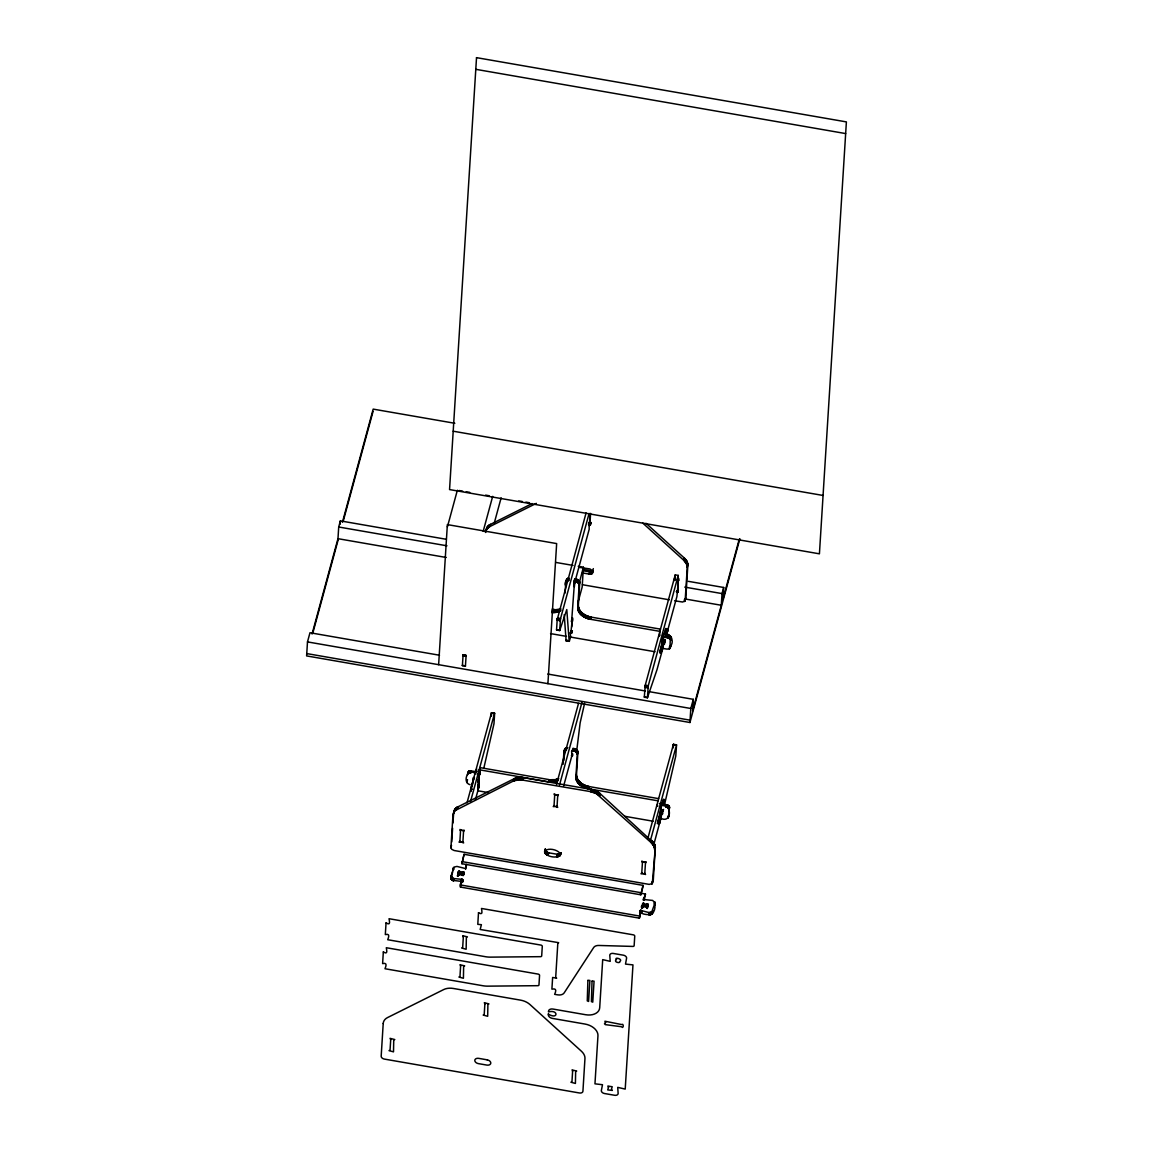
<?xml version="1.0" encoding="UTF-8"?>
<svg xmlns="http://www.w3.org/2000/svg" width="1153" height="1153" viewBox="0 0 1153 1153"><rect width="100%" height="100%" fill="white"/><g stroke="black" fill="none" stroke-linecap="round" stroke-linejoin="round"><path stroke-width="1.5" d="M478.538 784.645L478.942 782.959L477.918 785.38M571.038 631.556L570.749 633.415L571.946 632.593L570.98 631.729L572.45 617.878L571.585 620.04L571.47 621.741L572.565 617.922M589.687 523.851L589.298 525.566L590.495 524.759L589.529 523.894L590.019 513.647M674.75 580.535L675.24 574.886L678.252 575.405C676.379 579.483 679.16 582.092 677.387 579.411M659.804 817.664C671.94 825.548 672.977 802.185 660.525 805.99M661.937 647.525L661.793 648.245L667.183 649.139L669.965 648.404L670.297 638.834L662.37 636.499L662.053 645.81M668.106 816.108L669.201 814.623L669.187 806.264L666.895 804.808L659.357 803.482M544.562 851.952C546.536 846.907 559.191 849.545 560.531 854.546C558.182 859.778 540.714 856.189 545.427 848.723M659.516 635.908L659.891 631.354L590.624 619.32C584.787 618.311 577.812 614.275 577.754 607.645L579.166 584.528L577.437 582.135L574.151 581.054L574.742 578.864L578.028 579.93L579.757 582.337L578.359 605.44C578.417 612.084 585.393 616.106 591.215 617.129L660.482 629.149M658.046 800.831L588.779 788.811C582.942 787.787 575.967 783.766 575.909 777.122L577.322 754.019L575.592 751.612L572.306 750.545L572.897 748.34L576.183 749.421L577.912 751.814L576.514 774.931C576.558 781.561 583.548 785.582 589.37 786.605L658.637 798.64M650.537 840.105L676.552 744.867L675.773 756.037L664.315 805.572M462.396 665.685L463.102 654.745L466.129 655.279L465.423 666.203M654.717 849.948L653.91 846.201L651.503 842.958L596.346 793.61L590.379 791.578L519.787 779.615L513.445 780.985L454.887 810.718L452.97 814.912L450.924 847.599L451.659 849.271L454.138 850.51L649.168 884.394L652.31 883.558L655.322 847.426L654.155 843.333L599.646 793.192L591.46 789.474L522.77 777.554L514.411 778.606L456.905 807.359L453.792 811.409L452.927 823.026M655.322 847.426L653.275 880.445L652.007 882.002M674.606 600.742L682.648 602.039L685.156 600.54L687.246 567.535L686.597 564.12L684.046 560.545L642.812 523.116M477.918 774.542C482.185 773.562 476.333 775.868 479.562 772.942M479.043 783.276L479.1 778.073M676.234 591.676L678.094 592.253L677.402 590.754M586.084 512.898L557.187 619.68L556.539 630.057L559.681 630.547L566.786 609.562L569.178 641.385L570.649 637.09L570.202 632.795M675.24 574.886L645.204 685.386L644.311 697.277L647.453 697.666L657.008 669.662L663.292 646.689M663.912 805.399L664.56 799.591L663.58 799.418L662.197 804.491M439.524 655.235L309.984 632.738L307.491 641.904L306.612 655.913L689.941 722.499L739.866 538.71M312.074 634.006L337.973 538.682L338.708 527.007L340.366 520.882L446.355 539.301M340.164 524.226L340.366 520.882M438.63 664.676L447.364 524.601L556.654 543.582L547.906 683.657M451.745 841.949L452.596 828.185M451.169 875.646L453.172 878.5L462.137 879.35L462.137 881.483L452.408 880.315L451.068 878.817L451.169 875.646L454.051 867.085L456.948 866.422L465.596 868.584L466.216 864.346M451.212 879.162L451.27 876.9M451.428 879.494L451.443 877.231M451.702 879.797L451.688 877.548M451.861 879.941L451.99 877.837M452.207 880.2L452.163 877.981M452.408 880.315L452.538 878.211M453.158 868.31L453.028 870.414L453.763 869.319M452.61 880.416L452.74 878.327M453.086 870.241L453.388 867.805M452.812 880.517L452.956 878.413M453.36 869.751L453.605 867.503M453.043 880.604L453.172 878.5M453.273 880.676L453.403 878.572M453.504 880.733L453.633 878.629M453.734 880.777L453.864 878.672M457.453 876.179L458.735 871.365L464.082 872.36L462.829 874.219L463.405 875.473L461.618 874.781M457.539 875.992L457.914 873.671M458.274 871.697L457.885 875.703L459.254 871.308M458.13 875.631L458.519 871.466M458.39 875.603L458.735 871.365M458.663 875.617L458.995 871.308M460.206 871.927L460.076 874.334L459.384 871.322M459.514 873.484L459.528 871.351M459.831 873.671L459.759 871.437M460.033 873.931L460.047 871.654M476.088 773.951C467.541 766.86 461.949 782.642 470.064 784.703M640.16 893.114L645.478 894.036L643.46 899.484L652.684 900.435L654.976 903.015L651.661 912.153L648.894 912.556L640.751 910.394L639.367 918.148L460.479 887.075C458.231 883.587 464.342 881.108 462.137 879.35M460.796 882.002L461.085 879.638M461.935 863.727L464.068 854.287L642.942 885.36L642.812 887.464L640.823 894.8L461.935 863.727L464.068 854.287M461.041 881.67L461.373 879.436M461.359 881.497L461.604 879.364M461.604 882.91L462.007 879.335L460.479 887.075M457.626 873.988L458.534 874.997L462.094 874.68L462.31 872.389M462.122 874.579L462.555 872.172M462.238 874.406L462.771 872.057M462.382 881.569L462.396 879.422M462.526 874.205L463.03 872.014M462.67 881.786L462.713 879.609M462.901 875.588L463.29 871.999L464.01 874.55M462.785 881.973L462.857 879.768M463.549 874.19L463.549 872.043M463.866 874.378L463.794 872.144M463.953 874.464L464.082 872.36M465.581 869.29L466.461 865.067M471.029 791.131L470.755 788.566L474.229 777.18M470.784 791.03L470.755 788.566M473.782 779.803L472.903 778.044L474.517 777.958M478.927 783.276L477.846 790.771L488.468 792.615M478.798 775.22L477.947 787.095L478.336 785.366M478.452 788.58L479.086 784.616M491.409 716.229L491.61 712.741M589.111 513.416L560.488 618.757L559.681 630.547M565.071 593.074L565.792 582.207L569.063 580.276M565.993 585.638C562.534 584.167 569.957 573.589 568.53 580.305M571.629 621.453L572.666 621.02L571.715 620.055L574.742 578.864M574.151 581.054C572.926 583 576.024 586.992 573.661 586.459L589.197 529.256L589.01 522.554M563.111 764.309L563.932 751.684L566.685 749.796M571.744 626.886L572.263 618.556M563.817 760.36L564.538 749.493L567.809 747.562M578.229 566.325L583.404 567.218L582.164 587.064L578.071 602.14M572.306 750.545C569.668 751.915 575.246 756.699 571.355 755.662M590.12 520.983L590.595 513.373M678.252 575.405L648.231 685.92L647.453 697.666M639.367 918.148C641.255 915.496 638.647 911.634 640.751 910.394M639.684 913.075L639.901 910.798M640.823 894.8L642.942 885.36M639.843 912.816L640.146 910.567M640.362 910.466C639.598 914.415 646.948 914.79 650.681 914.588C654.4 913.09 655.999 906.95 654.27 903.563M640.491 913.983L640.621 910.409M641.025 912.556L641.025 910.423M641.255 912.643L641.27 910.495M641.457 912.787L641.5 910.611M641.717 908.478C639.901 902.323 646.761 908.622 644.426 903.851C641.717 902.05 643.331 905.48 642.466 905.725M641.717 913.335L641.673 910.755M641.803 908.002L642.178 905.681M641.875 907.915L642.596 903.621M642.149 907.714L642.884 903.419M642.524 907.613L642.999 903.375M642.653 907.613L643.388 903.303M643.576 898.288L643.446 900.392L643.806 898.216M643.518 903.303L642.927 907.627M643.648 905.451L643.778 903.361M643.806 900.291L644.08 898.173M643.893 905.552L643.907 903.39M644.21 898.187L644.21 900.306L645.478 894.036M644.095 905.681L644.138 903.52M664.114 642.754L661.145 652.512L659.689 652.641L665.8 628.544L667.688 629.062L667.573 631.368L666.088 636.24L676.941 596.418L677.359 590.826M644.325 906.042L644.311 903.664M660.539 652.785L660.683 650.681L659.819 650.537M660.683 652.8L664.243 640.65M660.928 652.742L661.231 650.508M661.145 652.512L661.274 650.422M662.86 640.189L663.379 633.343L662.514 636.571M641.933 905.898L642.524 906.964L646.343 906.69C648.087 899.398 649.11 910.077 645.882 906.791M646.343 906.69L646.804 904.183M646.588 906.344L647.035 904.067M647.294 904.01L646.963 908.333L647.568 907.541M647.208 908.405L647.554 904.01M647.337 908.449L647.683 904.024M664.56 640.131C662.759 641.385 666.578 645.709 662.975 643.922M647.813 906.2L647.943 904.096M665.8 628.544L664.748 634.02M648.764 914.66L648.894 912.556M649.009 914.689L649.139 912.585M649.24 914.718L649.384 912.614M649.485 914.733L649.629 912.628M667.299 628.803L667.573 631.368M649.73 914.718L649.874 912.628M667.501 631.066L667.428 628.832M649.975 914.704L650.105 912.614M650.22 914.675L650.35 912.585M650.451 914.646L650.58 912.542M650.681 914.588L650.811 912.484M650.912 914.516L651.041 912.412M651.128 914.444L651.258 912.34M651.33 914.358L651.661 912.153M651.719 914.142L651.849 912.052M651.892 914.026L652.021 911.922M662.341 811.971L659.574 823.487L657.469 823.516L661.274 807.878M652.065 913.897L652.339 911.663M652.339 913.608L652.598 911.36M652.569 913.306L652.915 910.697M657.599 821.412L659.098 821.671L659.112 823.79L662.471 809.882M654.515 903.88L654.529 901.617M659.357 823.732L659.703 821.383M654.76 904.399L654.731 901.949M660.41 811.871L661.534 802.834L661.418 804.203M654.774 905.465L654.933 902.468M669.374 646.847C675.6 643.028 670.787 631.397 662.975 634.309M660.799 813.096L661.231 806.25M662.845 809.622C660.265 811.078 665.065 814.695 661.375 813.658M663.58 799.418L662.528 804.895M677.762 589.803L678.497 578.129L677.416 591.085M673.323 747.836L673.453 744.276L676.436 744.881M684.349 599.646L685.804 598.018L687.865 564.999L687.044 561.583L684.32 558.038L646.055 523.318M689.941 722.499L690.806 708.49L693.299 699.323L648.937 691.613M693.299 699.323L692.578 710.997L721.302 605.267L722.023 593.593L723.68 587.482L688.384 581.343M723.68 587.482L722.96 599.156L739.26 539.143M570.749 633.156L571.499 630.922M662.096 647.496L661.707 649.211L662.009 648.202M660.237 817.073L660.092 818.068M465.999 656.216L463.016 655.408M478.682 775.061L479.288 772.899M467.887 772.582L470.208 770.766L476.693 771.746M667.717 629.163L665.728 635.764M576.558 752.001L580.146 722.801L584.614 703.272M479.619 771.948L479.403 771.991M476.578 771.544L476.636 770.766M462.584 830.477L464.342 830.29L463.549 831.356M460.825 842.079L459.009 842.094L459.874 841.113M555.011 806.423L553.253 806.61L554.045 805.543M556.74 794.921L558.398 794.648L557.836 795.815M660.986 641.097L663.004 641.457L663.609 639.166M642.754 873.585L640.996 873.772L641.789 872.706M644.498 862.084L646.156 861.81L645.594 862.977M661.159 810.934L662.903 810.732L662.11 811.813M476.506 771.948L476.593 770.708M545.225 849.213L545.902 851.375L548.525 852.802L557.966 854.387L560.949 853.018L560.041 855.67M483.856 768.057L493.974 723.767L494.637 713.26L491.524 712.713L467.008 802.819M663.652 804.938L664.748 799.721M342.427 522.28L373.183 409.113L454.815 423.281M312.737 633.372L338.175 539.748M343.363 520.666L373.039 411.448M447.407 526.892L457.366 490.227M483.165 531.36L492.677 496.366M532.153 503.558L489.766 524.745L486.97 527.454L485.528 532.153L486.753 529.083L489.506 526.748L536.361 503.357M485.499 532.484L486.667 528.045M486.206 529.948L487.157 527.166M486.753 529.083L487.56 526.618M487.186 528.55L487.777 526.344M487.431 528.29L488.281 525.84M487.95 527.8L488.555 525.609M488.238 527.57L488.829 525.379M488.526 527.353L489.131 525.148M488.843 527.137L489.449 524.946M489.175 526.935L489.766 524.745M489.506 526.748L490.097 524.543M489.852 526.561L490.443 524.37M494.334 522.828L501.137 497.822M452.97 814.912L454.441 809.882M454.023 811.798L454.815 809.32M454.426 811.236L455.017 809.046M454.657 810.977L455.493 808.512M455.147 810.473L455.752 808.267M455.421 810.228L456.011 808.037M455.709 809.997L456.3 807.806M455.997 809.781L456.602 807.576M456.314 809.565L456.905 807.359M456.631 809.363L457.237 807.158M456.977 809.175L457.568 806.97M457.323 808.988L457.914 806.783M467.296 774.787L468.248 771.66M467.772 773.735L468.651 771.299M468.204 773.389L468.81 771.198M468.377 773.303L469.156 771.011M468.752 773.144L469.357 770.939M468.954 773.086L469.761 770.838M466.893 782.296L467.455 779.587L467.008 782.642M469.386 773L469.992 770.795M469.617 772.971L470.208 770.766M469.847 772.957L470.438 770.766M470.078 772.957L470.683 770.752M470.323 772.971L470.914 770.766M470.554 773L471.159 770.795M470.799 773.029L471.39 770.824M450.938 847.931L451.529 845.394M470.51 801.609L494.579 713.203L491.466 712.828M478.221 774.874L478.726 772.596M478.322 774.946L478.812 772.683M478.567 775.061L479.043 772.813M452.639 871.884L451.068 878.817M479.086 775.147L479.807 772.942M477.861 779.803L478.899 779.37L479.043 776.387M479.331 775.119L480.152 772.856M478.365 779.788L479.071 777.569M479.648 775.003L480.325 772.726M477.861 781.921L478.726 781.547L479.172 777.526M478.351 781.864L478.913 778.477M478.538 781.763L479.216 779.5M478.091 786.807L479.158 783.319M478.365 786.822L479.201 784.602M475.353 799.98L479.115 786.115M560.3 611.047L560.906 608.842L552.316 610.312L551.711 612.517L559.954 611.234M552.201 612.546L552.791 610.355M552.676 612.574L553.267 610.384M553.152 612.603L553.743 610.398M553.613 612.603L554.218 610.398M554.089 612.589L554.679 610.398M554.55 612.574L555.155 610.369M555.011 612.546L555.602 610.341M555.472 612.502L556.063 610.297M555.919 612.445L556.51 610.24M556.351 612.373L556.957 610.168M556.798 612.286L557.389 610.096M557.216 612.2L557.821 609.995M557.634 612.099L558.239 609.894M565.719 582.582L566.512 579.642M566.008 581.674L566.844 579.152M558.052 611.984L558.643 609.778M566.382 581.213L567.146 578.864M558.456 611.854L559.046 609.649M566.714 580.939L567.507 578.619M567.103 580.708L567.708 578.518M558.845 611.71L559.436 609.519M567.319 580.622L567.91 578.417M513.445 780.985L514.051 778.779M559.594 611.407L560.199 609.202M568.011 580.391L568.616 578.201M513.806 780.812L514.411 778.606M568.27 580.348L568.861 578.143M514.18 780.653L514.786 778.448M514.569 780.495L515.16 778.304M514.959 780.365L515.55 778.16M515.362 780.235L515.953 778.03M515.766 780.12L516.371 777.915M516.184 780.005L516.789 777.814M516.616 779.918L517.207 777.713M517.048 779.832L517.654 777.641M517.495 779.774L518.086 777.569M517.942 779.716L518.533 777.511M518.389 779.673L518.994 777.468M518.85 779.63L519.455 777.439M588.477 524.413L589.01 522.453M519.326 779.615L519.917 777.41M588.751 524.961L589.197 522.914L590.941 523.058M519.787 779.615L520.392 777.41M588.952 525.105L589.37 523.087M589.183 525.22L589.601 523.217M520.262 779.615L520.853 777.41M589.313 525.264L590.019 522.64M589.572 525.307L590.235 523.361M520.738 779.63L521.329 777.425M589.832 525.307L590.495 523.332M590.077 525.249L590.913 522.439M521.214 779.659L521.805 777.453M590.336 525.091L591.013 522.626M573.949 586.445L574.886 582.942M575.376 581.285L575.981 579.08M521.689 779.702L522.295 777.497M574.208 586.445L574.151 584.167M575.65 581.343L576.255 579.152M575.923 581.429L576.529 579.224M522.165 779.759L522.77 777.554M576.197 581.516L576.788 579.31M522.655 779.817L523.246 777.612M576.457 581.616L577.062 579.426M576.716 581.732L577.307 579.527M523.131 779.904L523.736 777.698M576.961 581.861L577.567 579.656M577.206 581.991L577.797 579.786M577.437 582.135L578.028 579.93M577.653 582.294L578.258 580.089M577.869 582.452L578.46 580.247M578.057 582.611L578.662 580.42M578.244 582.784L578.835 580.593M578.402 582.971L579.008 580.766M578.691 583.346L579.152 580.953M578.82 583.533L579.411 581.343M579.008 583.937L583.404 567.218M579.123 584.326L579.671 581.934M579.181 584.931L579.757 582.337M571.888 621.467L572.219 619.247M572.248 621.409L572.854 619.219M570.404 632.939L570.994 630.749M570.634 633.055L571.11 630.806M577.739 607.977L578.359 605.44M571.629 630.936L571.023 633.141L572.003 630.922M577.768 608.654L578.345 606.118M577.869 609.346L578.402 606.795M571.528 633.083L572.219 630.85M577.941 609.692L578.532 607.487M571.715 632.983L572.392 630.72M578.028 610.023L578.633 607.833M578.143 610.369L578.734 608.179M578.402 611.061L578.864 608.51M578.561 611.393L579.152 609.202M578.734 611.739L579.325 609.533M582.395 572.911L589.125 574.079L589.716 571.888L593.161 571.052M578.921 612.07L579.512 609.879M589.125 574.079L589.976 571.917M579.123 612.416L579.714 610.211M589.385 574.122L590.235 571.946M579.339 612.733L579.945 610.542M589.644 574.151L590.495 571.96M579.57 613.065L580.175 610.874M589.889 574.165L590.74 571.96M590.149 574.165L590.999 571.946M579.829 613.396L580.42 611.191M590.394 574.151L591.244 571.931M580.089 613.713L580.694 611.508M590.639 574.122L591.475 571.888M590.884 574.093L591.705 571.845M580.363 614.03L580.968 611.825M591.114 574.05L591.936 571.787M580.665 614.333L581.256 612.128M591.33 573.978L592.339 571.629M591.547 573.906L592.541 571.528M591.936 573.733L593.319 568.631M580.968 614.635L581.559 612.43M592.109 573.632L592.873 571.311M581.285 614.938L581.876 612.733M592.426 573.387L593.291 570.908M581.616 615.226L582.207 613.021M581.962 615.515L582.553 613.31M582.308 615.788L582.914 613.583M582.683 616.062L583.274 613.857M583.058 616.322L583.649 614.117M583.447 616.581L584.038 614.376M583.836 616.826L584.441 614.621M584.254 617.057L584.845 614.866M584.657 617.287L585.263 615.082M585.09 617.504L585.681 615.313M585.522 617.72L586.113 615.515M585.955 617.922L586.56 615.716M586.401 618.109L587.007 615.904M586.863 618.282L587.453 616.091M587.309 618.455L587.915 616.25M587.771 618.613L588.376 616.408M588.246 618.757L588.837 616.552M588.722 618.902L589.313 616.696M589.183 619.017L589.788 616.826M589.659 619.132L590.264 616.927M590.149 619.233L590.74 617.028M590.624 619.32L591.215 617.129M548.424 781.792C549.217 777.742 555.602 781.273 558.701 778.506C558.009 782.959 551.869 782.094 548.424 781.792L479.158 769.757L479.043 773.764M548.914 781.878L549.505 779.673M549.39 781.936L549.981 779.731M549.866 781.993L550.471 779.788M550.341 782.037L550.947 779.832M550.831 782.065L551.422 779.86M551.293 782.08L551.898 779.875M551.768 782.08L552.373 779.889M552.244 782.08L552.835 779.875M552.705 782.051L553.296 779.86M553.166 782.022L553.757 779.817M553.613 781.979L554.218 779.774M554.074 781.921L554.665 779.716M554.507 781.849L555.112 779.659M554.939 781.777L555.544 779.572M555.371 781.676L555.977 779.486M555.789 781.575L556.395 779.37M563.875 752.073L564.869 748.787M556.207 781.46L556.798 779.255M564.394 750.834L565.143 748.484M564.696 750.545L565.474 748.225M556.611 781.33L557.202 779.125M565.056 750.3L565.662 748.095M557 781.186L557.591 778.996M565.258 750.199L566.065 747.893M565.691 750.012L566.296 747.807M556.481 784.501L578.503 703.431M557.749 780.884L558.34 778.679M566.166 749.882L566.772 747.677M559.508 785.02L582.006 702.235M544.663 852.499L545.167 849.934M544.807 852.86L545.326 850.482M544.908 853.047L545.513 850.842M545.167 853.407L545.628 851.029M545.311 853.566L545.902 851.375M563.687 785.842L572.436 753.687M573.257 750.704L573.848 748.499M545.47 853.739L546.061 851.534M571.96 755.907L572.565 753.716M573.531 750.762L574.122 748.556M545.643 853.897L546.248 851.692M545.83 854.042L546.436 851.851M573.805 750.834L574.41 748.628M546.032 854.186L546.623 851.995M574.079 750.906L574.684 748.701M546.234 854.33L546.839 852.125M574.353 750.992L574.943 748.801M546.464 854.459L547.055 852.254M574.612 751.107L575.203 748.902M546.695 854.575L547.286 852.37M574.871 751.208L575.462 749.018M546.926 854.676L547.516 852.471M575.116 751.338L575.722 749.133M547.171 854.777L547.761 852.571M547.416 854.863L548.006 852.658M575.361 751.468L575.952 749.277M547.675 854.935L548.266 852.73M575.592 751.612L576.183 749.421M547.92 854.993L548.525 852.802M575.808 751.77L576.399 749.565M548.179 855.05L548.785 852.845M576.01 751.929L576.615 749.724M576.212 752.102L576.803 749.897M576.558 752.448L576.99 750.07M576.716 752.635L577.307 750.43M576.846 752.823L577.451 750.632M577.076 753.212L577.567 750.819M577.235 753.615L577.754 751.208M577.336 754.206L577.884 751.612M577.322 754.408L577.927 752.203M575.909 777.799L576.514 774.931M575.967 778.477L576.529 775.94M576.024 778.823L576.615 776.618M576.183 779.514L576.687 776.963M576.284 779.86L576.889 777.655M576.414 780.192L577.019 778.001M576.558 780.538L577.149 778.333M576.716 780.884L577.307 778.679M576.889 781.215L577.48 779.024M556.582 856.506L557.187 854.315M577.076 781.561L577.667 779.356M556.841 856.549L557.447 854.344M577.278 781.893L577.869 779.687M557.101 856.578L557.706 854.373M557.36 856.593L557.966 854.387M577.494 782.224L578.1 780.019M557.62 856.593L558.211 854.387M577.725 782.541L578.33 780.35M557.865 856.578L558.456 854.373M577.984 782.873L578.575 780.667M558.11 856.549L558.701 854.359M558.34 856.52L558.946 854.315M578.244 783.19L578.835 780.985M558.571 856.463L559.176 854.272M578.518 783.507L579.123 781.302M558.801 856.405L559.609 854.128M559.219 856.247L559.81 854.056M578.806 783.809L579.411 781.619M559.407 856.16L560.185 853.854M579.123 784.112L579.714 781.921M559.753 855.93L560.502 853.609M579.44 784.415L580.031 782.21M560.416 855.065L561.079 852.687M579.772 784.703L580.363 782.512M580.118 784.991L580.708 782.786M580.463 785.265L581.069 783.074M580.838 785.539L581.429 783.334M581.213 785.798L581.804 783.608M581.602 786.058L582.193 783.853M581.991 786.303L582.596 784.098M582.409 786.548L583 784.343M582.813 786.764L583.418 784.573M583.245 786.995L583.836 784.789M583.677 787.196L584.268 785.006M584.11 787.398L584.715 785.193M584.557 787.585L585.162 785.395M585.018 787.773L585.609 785.568M585.465 787.931L586.07 785.741M585.926 788.09L586.531 785.899M586.401 788.234L586.992 786.043M586.863 788.378L587.468 786.173M587.338 788.493L587.944 786.303M587.814 788.609L588.419 786.418M588.304 788.71L588.895 786.519M588.779 788.811L589.37 786.605M590.379 791.578L590.985 789.373M590.855 791.664L591.46 789.474M591.345 791.765L591.936 789.574M591.82 791.88L592.411 789.675M592.296 792.01L592.887 789.805M592.757 792.14L593.363 789.935M593.233 792.284L593.824 790.093M593.694 792.442L594.285 790.252M594.141 792.615L594.746 790.41M594.602 792.788L595.193 790.598M595.049 792.99L595.64 790.785M595.481 793.178L596.087 790.987M595.914 793.394L596.519 791.189M596.346 793.61L596.937 791.405M596.75 793.84L597.355 791.635M597.168 794.071L597.758 791.88M597.557 794.331L598.162 792.125M597.946 794.576L598.551 792.385M598.321 794.835L598.926 792.644M598.695 795.109L599.286 792.918M599.041 795.383L599.646 793.192M599.387 795.671L599.992 793.48M599.719 795.959L600.324 793.768M677.921 580.781L678.454 578.82M683.715 560.243L684.32 558.038M684.046 560.545L684.637 558.34M684.349 560.848L684.94 558.643M659.689 652.641L663.379 639.108M684.637 561.151L685.228 558.96M663.004 641.457L663.696 638.993M684.911 561.468L685.516 559.263M676.941 592.383L677.474 590.422M685.185 561.785L685.776 559.58M677.07 592.426L677.733 590.495M685.43 562.116L686.021 559.911M677.46 592.469L677.993 590.523M685.66 562.433L686.266 560.243M663.969 642.322L664.82 640.146M677.589 592.469L678.238 590.495M664.099 642.351L665.065 640.117M677.82 592.411L678.353 590.451M685.876 562.765L686.482 560.574M664.099 644.455L665.281 640.045M686.093 563.096L686.684 560.906M664.474 642.322L665.382 639.987M686.28 563.442L686.871 561.237M686.453 563.774L687.044 561.583M686.597 564.12L687.202 561.915M686.741 564.466L687.347 562.26M686.871 564.811L687.462 562.606M687.058 565.489L687.577 562.952M667.673 637.422L668.264 635.231M687.145 565.835L687.736 563.63M667.904 637.479L668.509 635.274M687.231 566.512L687.793 563.976M668.149 637.537L668.74 635.332M687.246 567.535L687.851 564.653M668.38 637.609L668.971 635.404M668.61 637.681L669.201 635.49M668.841 637.782L669.432 635.577M669.057 637.883L669.648 635.678M669.259 637.998L669.864 635.793M669.461 638.113L670.066 635.908M669.648 638.243L670.253 636.038M670.008 638.517L670.426 636.182M670.152 638.676L670.758 636.47M670.297 638.834L670.902 636.629M670.542 639.151L671.032 636.787M670.729 639.497L671.233 637.119M670.844 639.829L671.392 637.465M670.887 640.347L671.464 637.811M669.172 648.908L669.778 646.718M669.36 648.836L669.965 646.631M669.533 648.735L670.426 646.314M669.835 648.519L670.686 646.069M670.181 648.13L671.046 645.147M684.291 601.607L685.055 599.301M684.594 601.39L685.444 598.94M684.94 601.001L685.804 598.018M647.986 837.856L673.438 744.305M651.186 842.67L651.791 840.465M651.503 842.958L652.108 840.768M651.805 843.275L652.411 841.07M652.108 843.578L652.699 841.373M657.469 823.516L661.145 809.982M652.382 843.895L652.987 841.69M652.641 844.212L653.247 842.007M652.901 844.529L653.492 842.339M653.131 844.861L653.722 842.656M653.347 845.192L653.953 842.987M662.975 809.637L662.384 811.827L663.335 809.565M653.549 845.524L661.029 817.708M653.737 845.87L654.342 843.665M662.845 811.726L663.537 809.478M653.91 846.201L654.515 843.996M654.212 846.893L654.673 844.342M654.342 847.224L654.933 845.034M654.443 847.57L655.034 845.38M654.529 847.916L655.135 845.711M665.829 806.913L666.42 804.708M654.659 848.608L655.207 846.057M666.059 806.956L666.665 804.751M654.717 849.285L655.293 846.749M666.304 807.014L666.895 804.808M666.535 807.086L667.126 804.88M666.765 807.172L667.356 804.967M666.982 807.259L667.587 805.053M667.414 807.475L667.803 805.154M667.616 807.59L668.221 805.399M667.803 807.72L668.409 805.529M667.991 807.864L668.581 805.659M668.163 808.008L668.754 805.803M668.308 808.152L668.913 805.961M668.581 808.469L669.187 806.264M668.798 808.801L669.302 806.437M668.942 809.147L669.475 806.769M669.043 809.651L669.59 807.114M669.043 809.824L669.634 807.619M667.846 818.111L668.581 815.805M668.12 817.881L669.201 814.623M668.495 817.318L669.187 814.796M651.921 883.919L652.656 881.613M652.194 883.688L653.275 880.445M491.38 713.13L494.435 713.534M674.865 580.348L673.943 579.282L675.11 578.878M475.699 772.294L476.693 769.037M473.105 782.527L470.698 790.958M566.699 639.843L566.123 640.852L564.221 614.679M663.018 641.356L664.431 641.054L664.777 642.192M659.732 635.058L658.954 636.47M646.574 904.399L644.484 904.038M458.289 873.628L459.254 873.426M473.263 779.803L473.306 781.085M478.481 786.822L479.129 786.087L478.048 785.395M579.282 567.362L589.961 568.948L592.714 570.836M678.18 580.795L678.973 580.247L678.137 579.411M475.785 69.324L845.653 133.575M453.201 431.208L823.069 495.459M459.139 490.529L462.67 491.149M466.201 491.754L469.732 492.374M485.615 495.127L489.146 495.747M518.778 500.892L522.309 501.512M525.84 502.117L529.371 502.737M555.76 562.419L573.041 565.417M338.708 527.007L446.96 545.801M583.605 569.539L592.483 571.081M684.767 587.108L722.023 593.593M583 570.721L589.716 571.888M337.973 538.682L446.225 557.476M685.804 599.099L721.302 605.267M582.409 584.715L669.288 599.805M552.114 609.144L560.747 610.643M557.49 618.094L560.517 618.628M557.432 618.368L560.488 618.757M557.389 618.512L560.416 619.046M557.331 618.844L560.387 619.204M557.288 619.017L560.315 619.536M557.259 619.175L560.286 619.709M557.23 619.348L560.243 620.04M557.187 619.68L560.214 620.213M557.173 619.838L560.185 620.516M557.144 620.127L560.156 620.775M556.539 629.697L559.738 630.388M550.543 633.602L566.483 636.37M570.029 636.989L655.034 651.748M565.964 640.304L568.991 640.823M565.993 640.535L569.496 640.967M566.037 640.708L569.351 641.255M645.248 685.257L648.274 685.79L645.176 685.531M645.147 685.689L648.173 686.208M645.075 686.006L648.13 686.366M645.046 686.179L648.072 686.698M645.017 686.352L648.044 686.871M463.074 654.918L466.071 655.61M644.988 686.511L647.928 687.678M463.03 655.25L466.057 655.769M462.973 655.682L465.999 656.331M644.887 687.289L647.9 687.937M547.776 674.044L645.392 690.993M462.382 665.267L465.394 665.987M644.296 696.873L647.482 697.594M462.382 665.54L465.452 666.218M307.491 641.904L690.806 708.49M306.756 653.578L690.085 720.164M673.352 744.507L676.552 745.097L673.28 744.737M549.03 779.601L479.763 767.567L480.21 771.861M472.658 789.286L470.914 788.94M624.854 816.31L653.189 821.239M462.065 861.622L640.953 892.696M460.609 884.971L639.497 916.044M554.679 795.267L554.045 793.956L555.732 794.748M557.072 806.062L557.706 807.388L556.02 806.596M642.437 862.43L641.789 861.118L643.489 861.911M460.393 830.809L459.989 829.468L461.575 830.304M644.815 873.239L645.55 874.493L643.763 873.758M462.901 841.632L463.636 842.901L461.863 842.252M657.556 806.322C656.388 806.495 657.714 803.079 657.556 806.322M587.886 980.439L587.266 1000.876L588.592 1001.453L589.904 980.439L587.9 980.353M592.037 981.174L591.417 1001.597L592.757 1002.173L594.069 981.16L592.065 981.073M383.329 951.931L382.609 963.605C386.904 962.51 386.514 965.09 384.987 968.736L482.732 985.714A20.581 13.879 15.2 0 0 487.906 986.146L537.774 985.685A1.542 1.038 15.2 0 0 538.97 984.864L539.561 975.409A1.542 1.038 15.2 0 0 538.12 974.098L386.298 947.723C386.947 951.412 387.682 954.684 383.329 951.931M386.053 922.904L385.318 934.579C389.656 933.512 389.166 936.034 387.711 939.724L485.456 956.702A20.581 13.879 15.2 0 0 490.63 957.134L540.498 956.673A1.542 1.038 15.2 0 0 541.694 955.851L542.285 946.397A1.542 1.038 15.2 0 0 540.829 945.071L389.022 918.71C389.8 922.616 390.233 925.484 386.053 922.904M383.214 1023.489L381.182 1056.177A3.43 2.306 15.2 0 0 384.396 1059.088L579.411 1092.972A3.43 2.32 15.2 0 0 582.928 1091.214L584.96 1058.526A13.721 9.253 15.2 0 0 581.429 1051.248L529.962 1004.537A13.721 9.253 15.2 0 0 520.623 1000.155L453.374 988.467A13.721 9.253 15.2 0 0 443.703 989.562L387.567 1017.566A13.721 9.253 15.2 0 0 383.214 1023.489M390.708 1039.66L390.06 1049.922L389.037 1050.642L393.504 1051.853L393.735 1040.179L394.773 1039.559L390.06 1038.334L390.708 1039.66M476.52 57.65L449.555 489.578L819.423 553.829L846.388 121.901L476.52 57.65M460.566 830.117L459.845 841.791L462.872 842.324L463.592 830.65L460.566 830.117M460.609 966.07L459.975 976.332L458.937 977.052L463.42 978.263L463.636 966.589L464.659 965.883L459.975 964.744L460.609 966.07M463.333 937.043L462.684 947.319L461.661 948.025L466.143 949.236L466.36 937.562L467.383 936.856L462.684 935.717L463.333 937.043M478.509 912.657L477.789 924.331L481.406 924.692L480.167 929.477L558.672 942.678L557.793 943.658L555.703 977.283L556.668 978.162L552.633 977.456L551.898 989.13C556.438 988.207 556.409 990.369 554.636 994.333L557.663 994.852A6.86 4.626 15.2 0 0 564.163 992.892L593.651 947.564A6.86 4.626 15.2 0 1 598.782 945.46L632.882 946.426A1.542 1.038 15.2 0 0 634.15 945.604L634.741 936.15A1.542 1.038 15.2 0 0 633.3 934.838L481.478 908.463C482.069 912.196 482.862 915.338 478.509 912.657M484.865 1004.09L484.217 1014.366L483.193 1015.072L487.676 1016.283L487.892 1004.609L488.915 1003.903L484.332 1002.721L484.865 1004.09M554.737 794.561L554.002 806.235L557.029 806.754L557.749 795.08L554.737 794.561M548.324 1014.02L548.295 1014.683A4.353 2.926 15.2 0 0 552.359 1018.387L585.09 1024.066A13.721 9.253 15.2 0 1 597.96 1035.74L594.962 1083.834L602.5 1084.714L601.333 1090.608A3.43 2.306 15.2 0 0 604.547 1093.534L614.635 1095.278A3.43 2.306 15.2 0 0 618.138 1093.534L617.72 1087.365L625.214 1089.095L632.968 964.888L625.502 964.095L626.598 958.114A3.43 2.32 15.2 0 0 623.384 955.188L613.295 953.445A3.43 2.32 15.2 0 0 609.778 955.188L610.211 961.357L602.702 959.627L599.704 1007.722A13.721 9.253 15.2 0 1 585.666 1014.726L552.95 1009.048A4.353 2.926 15.2 0 0 548.497 1011.267L548.453 1011.916C558.801 1009.206 558.124 1020.246 548.324 1014.02M572.609 1071.252L571.974 1081.528L570.937 1082.235L575.419 1083.445L575.635 1071.786L576.673 1071.065L572.075 1069.898L572.609 1071.252M605.584 1022.552L604.489 1023.778L605.311 1024.628L621.294 1026.703C623.687 1029.629 624.133 1022.783 621.438 1024.513L604.936 1021.227L605.584 1022.552M608.496 1087.365L607.717 1089.916L612.315 1090.421L611.436 1089.297L612.214 1086.746L607.862 1086.054L608.496 1087.365M616.48 959.426C612.661 962.164 620.761 963.721 619.925 961.53C623.384 958.835 613.727 956.846 616.48 959.426M642.48 861.723L641.745 873.397L644.772 873.916L645.507 862.242L642.48 861.723M487.157 1059.838L478.754 1058.368A3.863 2.609 15.2 0 0 474.805 1060.342A3.863 2.609 15.2 0 0 478.423 1063.628L486.84 1065.084A3.863 2.609 15.2 0 0 490.789 1063.124A3.863 2.609 15.2 0 0 487.157 1059.838"/></g></svg>
